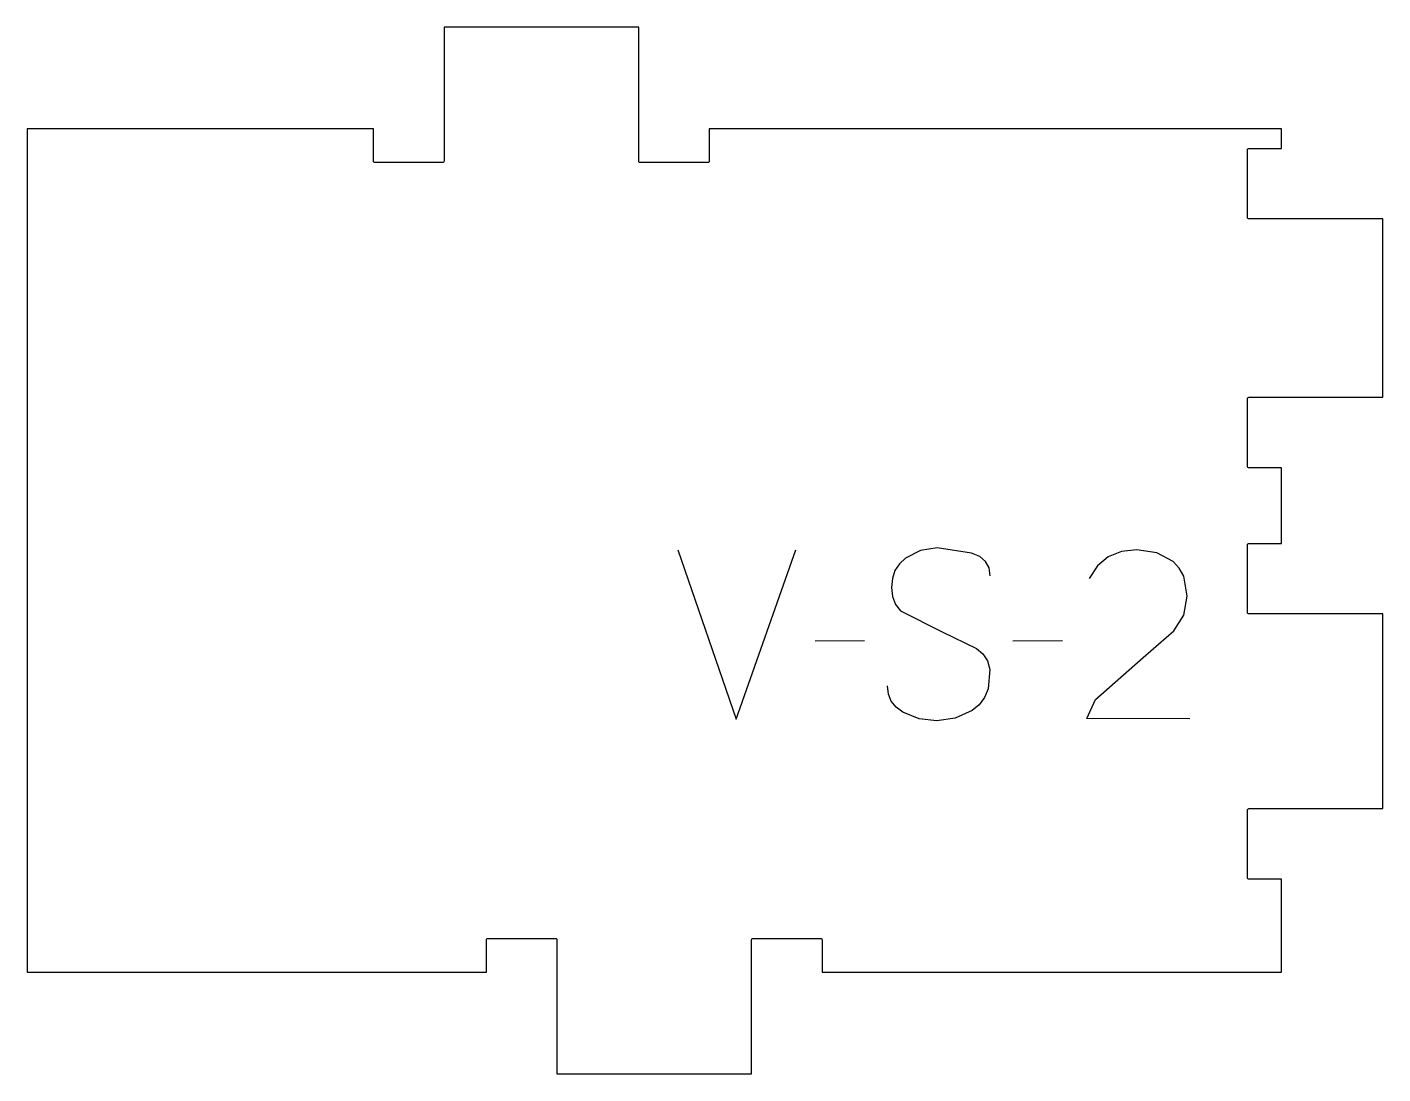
# Model space of a CAD drawing. Header units: millimetres. Extents: x -114 to 126, y -93 to 93.
import ezdxf

# ---------------------------------------------------------------- set-up
doc = ezdxf.new("R2010")
doc.units = ezdxf.units.MM
doc.layers.add('1_ANYTOOL_1MMDEEP_LABELS_S', color=2, linetype='Continuous', true_color=0xffff00)
doc.layers.add('4_ANYTOOL_CUTTHROUGH_OUTSI', color=5, linetype='Continuous', true_color=0x0000ff)

msp = doc.modelspace()

# ---------------------------------------------------------------- linework, layer by layer
at = {"layer": '1_ANYTOOL_1MMDEEP_LABELS_S'}
for p, q in [((34.41, -16.11), (25.63, -16.2)), ((69.47, -16.11), (60.69, -16.2))]:
    msp.add_line(p, q, dxfattribs=at)
for points in [[(1.29, 0), (11.66, -30), (22.2, 0)], [(56.66, -4.59), (56.45, -3.2), (55.83, -2.07), (54.8, -1.2), (53.36, -0.6), (47.27, 0.34), (44.3, -0.12), (41.66, -1.5), (40.57, -2.5), (39.79, -3.7), (39.33, -5.09), (39.17, -6.69), (39.35, -8.3), (39.88, -9.69), (40.76, -10.83), (48.17, -14.57), (54.21, -17.49), (55.38, -18.47), (56.16, -19.7), (56.58, -21.19), (56.3, -24.67), (55.67, -26.19), (54.72, -27.46), (53.44, -28.5), (50.45, -29.86), (47.23, -30.34), (44.07, -29.98), (41.19, -28.8), (39.99, -27.91), (39.13, -26.84), (38.61, -25.58), (38.44, -24.13)], [(92.06, -29.96), (73.76, -29.91), (75.32, -26.54), (83.79, -19.07), (89.23, -14.36), (91, -11.58), (91.59, -8.23), (90.95, -4.68), (90.16, -3.27), (89.06, -2.1), (86.2, -0.53), (82.67, 0), (79.92, -0.32), (77.59, -1.28), (75.68, -2.87), (74.19, -5.1)]]:
    msp.add_lwpolyline(points, dxfattribs=at)
at = {"layer": '4_ANYTOOL_CUTTHROUGH_OUTSI'}
msp.add_lwpolyline([(108.26, 74.62), (6.87, 74.62), (6.87, 68.87, -0.414214), (6.62, 68.62), (-5.38, 68.62, -0.414214), (-5.63, 68.87), (-5.63, 92.62), (-40.13, 92.62), (-40.13, 68.87, -0.414214), (-40.38, 68.62), (-52.38, 68.62, -0.414214), (-52.63, 68.87), (-52.63, 74.62), (-114.02, 74.62), (-114.02, -74.88), (-32.63, -74.88), (-32.63, -69.13, -0.414214), (-32.38, -68.88), (-20.38, -68.88, -0.414214), (-20.13, -69.13), (-20.13, -92.88), (14.37, -92.88), (14.37, -69.13, -0.414214), (14.62, -68.88), (26.62, -68.88, -0.414214), (26.87, -69.13), (26.87, -74.88), (108.26, -74.88), (108.26, -58.38), (102.51, -58.38, -0.414214), (102.26, -58.13), (102.26, -46.13, -0.414214), (102.51, -45.88), (126.26, -45.88), (126.26, -11.38), (102.51, -11.38, -0.414214), (102.26, -11.13), (102.26, 0.87, -0.414214), (102.51, 1.12), (108.26, 1.12), (108.26, 14.53), (102.51, 14.53, -0.414214), (102.26, 14.78), (102.26, 26.78, -0.414214), (102.51, 27.03), (126.26, 27.03), (126.26, 58.62), (102.51, 58.62, -0.414214), (102.26, 58.87), (102.26, 70.87, -0.414214), (102.51, 71.12), (108.26, 71.12)], format="xyb", close=True, dxfattribs=at)

doc.saveas('drawing.dxf')
